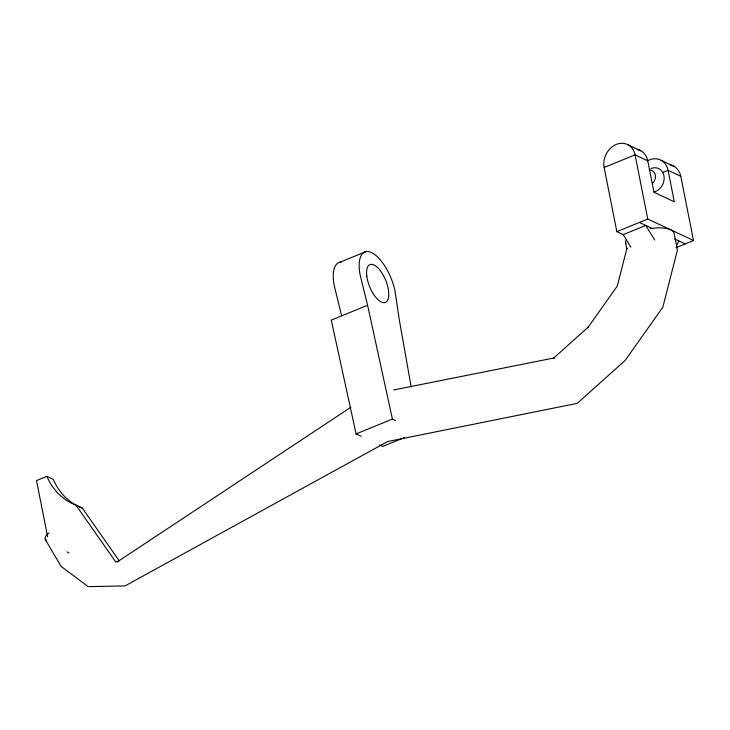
<?xml version="1.0" encoding="UTF-8"?>
<svg xmlns="http://www.w3.org/2000/svg" width="730" height="730" viewBox="0 0 730 730"><rect width="100%" height="100%" fill="white"/><g stroke="black" fill="none" stroke-linecap="round" stroke-linejoin="round"><path stroke-width="1.09" d="M676.354 246.046L678.864 240.955M350.911 407.221L117.375 561.845L118.789 561.37L116.554 561.416M387.712 441.513L125.131 585.88L88.932 586.646M647.327 160.874A18.423 15.166 -64.9 0 1 668.087 170.336L674.31 201.79L653.989 192.255L647.756 160.801L635.054 154.851A18.423 15.166 -64.9 0 0 616.284 144.421A18.423 15.166 -64.9 0 0 604.139 167.453L616.85 231.638L647.756 219.027L693.5 240.48L680.789 176.295A18.423 15.166 -64.9 0 0 670.195 164.962M675.962 247.68L693.5 240.48M339.496 262.389L365.438 251.813M604.139 167.453L635.054 154.851L647.756 219.027M662.931 172.435L668.087 170.336L680.789 176.295M411.2 387.028L399.346 320.169L394.985 290.868A34.027 14.399 67.8 0 0 371.561 252.626A34.027 14.399 67.8 0 0 360.045 274.48L367.582 305.277L331.265 320.087L356.103 433.903L361.24 436.303M119.109 560.658L82.308 508.107A71.449 58.838 -64.9 0 1 53.226 479.318L46.875 476.334L36.5 480.568L47.623 536.733M356.103 433.903L392.421 419.084L395.496 420.535M404.575 437.526L382.785 446.413L379.709 444.971M616.85 231.638L623.201 234.613L645.822 225.46L654.719 240.015M393.634 389.975L554.316 357.919L553.203 358.521L588.261 327.067L587.887 327.569L617.252 286.16L626.997 247.972L626.796 248.821L625.555 242.57M387.447 441.586L577.302 403.343L625.062 360.492L662.822 307.257L677.413 250.08L674.201 233.865A24.738 9.344 -11.2 0 0 650.311 228.645M88.038 586.564L61.037 566.325L45.178 539.297M628.183 144.859L640.885 150.818M661.216 160.354L673.927 166.312M639.471 222.486L653.049 228.855M674.73 239.02L685.214 243.939M46.875 476.334A71.449 58.838 -64.9 0 0 75.956 505.123L82.308 508.107M67.087 551.862L68.93 553.048M75.956 505.123L115.988 562.292M623.201 234.613L630.83 247.251M341.64 315.853L334.103 285.065A34.027 14.399 67.8 0 1 341.375 262.134M367.582 305.277L392.421 419.084M637.162 149.468A18.423 15.166 -64.9 0 1 647.756 160.801M651.023 168.52A12.656 10.421 -64.9 0 1 664.035 176.441A12.656 10.421 -64.9 0 1 654.171 191.972M649.782 169.962A8.057 6.634 -64.9 0 1 655.294 175.018A8.057 6.634 -64.9 0 1 652.465 183.486M46.51 540.346A6.187 3.194 -36.1 0 1 49.056 532.991M625.847 243.756A24.738 9.344 -11.2 0 1 626.221 239.987M366.807 276.223A20.403 8.632 67.8 0 0 385.084 302.521A20.403 8.632 67.8 0 0 381.151 271.806A20.403 8.632 67.8 0 0 366.807 276.223"/></g></svg>
